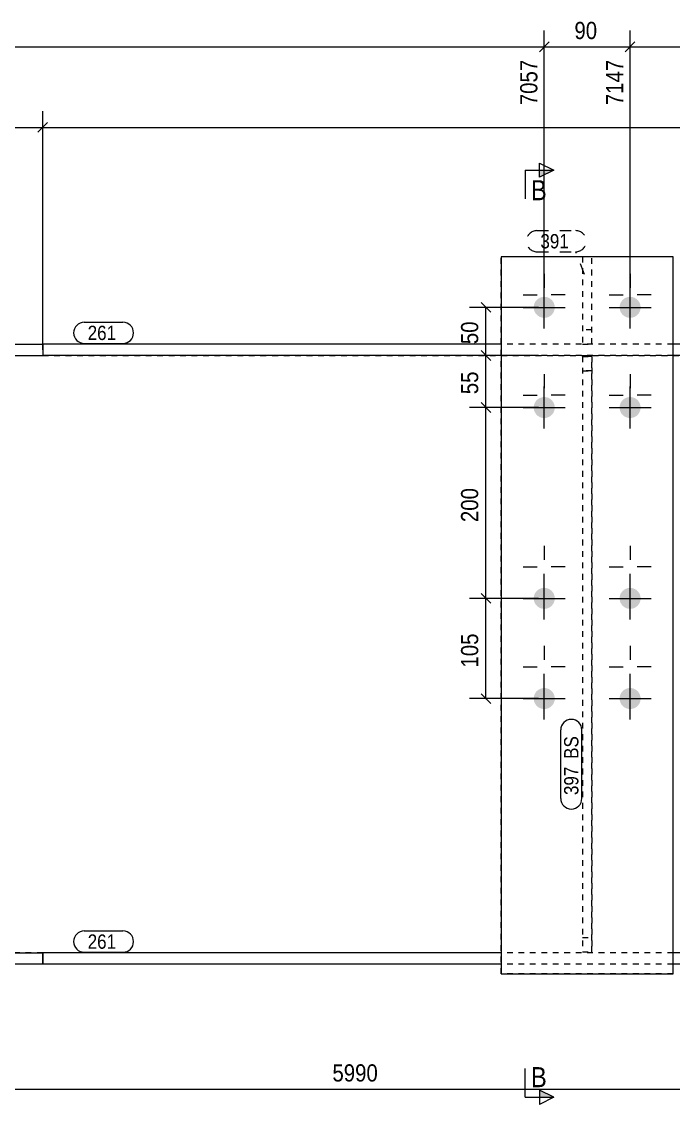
# Model space of a CAD drawing. Header units: millimetres. Extents: x 2 to 825, y 1 to 579.
# Drawn here: x 221 to 334.9, y 207.3 to 396.4 of the extents above; entities that cross this region are included whole.
import ezdxf

# ---------------------------------------------------------------- set-up
doc = ezdxf.new("R2010")
doc.units = ezdxf.units.MM
for name, pattern in [('XKITLINE00', [0]), ('XKITLINE01', [4, 1, -1, 1, -1]), ('XKITLINE02', [4, 2, -2])]:
    doc.linetypes.add(name, pattern=pattern)
for name, color, linetype, lineweight in [('Bolt', 3, 'Continuous', 0), ('Dimensions', 7, 'Continuous', 0), ('Part', 2, 'Continuous', 0), ('PartMark', 7, 'Continuous', 0), ('Section', 6, 'Continuous', 0)]:
    doc.layers.add(name, color=color, linetype=linetype, lineweight=lineweight)
doc.styles.add('ARIAL', font='ARIAL.TTF')

# ---------------------------------------------------------------- blocks, each defined once
blk = doc.blocks.new('*A5')
at = {"layer": 'Bolt'}
for points in [[(310.49, 346.56), (310.49, 346.61), (310.49, 346.65), (310.49, 346.7), (310.5, 346.74), (310.51, 346.79), (310.51, 346.83), (310.52, 346.88), (310.53, 346.92), (310.54, 346.96), (310.55, 347.01), (310.56, 347.05), (310.58, 347.09), (310.59, 347.14), (310.61, 347.18), (310.62, 347.22), (310.64, 347.26), (310.66, 347.3), (310.68, 347.34), (310.7, 347.38), (310.72, 347.42), (310.75, 347.46), (310.77, 347.5), (310.79, 347.54), (310.82, 347.57), (310.85, 347.61), (310.87, 347.65), (310.9, 347.68), (310.93, 347.72), (310.96, 347.75), (310.99, 347.78), (311.02, 347.81), (311.05, 347.85), (311.09, 347.88), (311.12, 347.91), (311.16, 347.94), (311.19, 347.96), (311.23, 347.99), (311.26, 348.02), (311.3, 348.04), (311.34, 348.07), (311.38, 348.09), (311.41, 348.11), (311.45, 348.13), (311.49, 348.16), (311.53, 348.18), (311.58, 348.19), (311.62, 348.21), (311.66, 348.23), (311.7, 348.24), (311.74, 348.26), (311.79, 348.27), (311.83, 348.29), (311.87, 348.3), (311.92, 348.31), (311.96, 348.32), (312.01, 348.32), (312.05, 348.33), (312.09, 348.34), (312.14, 348.34), (312.18, 348.35), (312.23, 348.35), (312.27, 348.35), (312.32, 348.35), (312.36, 348.35), (312.41, 348.35), (312.45, 348.35), (312.5, 348.34), (312.54, 348.34), (312.59, 348.33), (312.63, 348.32), (312.68, 348.32), (312.72, 348.31), (312.76, 348.3), (312.81, 348.29), (312.85, 348.27), (312.89, 348.26), (312.94, 348.24), (312.98, 348.23), (313.02, 348.21), (313.06, 348.19), (313.1, 348.18), (313.14, 348.16), (313.18, 348.13), (313.22, 348.11), (313.26, 348.09), (313.3, 348.07), (313.34, 348.04), (313.37, 348.02), (313.41, 347.99), (313.45, 347.96), (313.48, 347.94), (313.52, 347.91), (313.55, 347.88), (313.58, 347.85), (313.61, 347.81), (313.65, 347.78), (313.68, 347.75), (313.71, 347.72), (313.74, 347.68), (313.76, 347.65), (313.79, 347.61), (313.82, 347.57), (313.84, 347.54), (313.87, 347.5), (313.89, 347.46), (313.91, 347.42), (313.94, 347.38), (313.96, 347.34), (313.98, 347.3), (313.99, 347.26), (314.01, 347.22), (314.03, 347.18), (314.04, 347.14), (314.06, 347.09), (314.07, 347.05), (314.09, 347.01), (314.1, 346.96), (314.11, 346.92), (314.12, 346.88), (314.12, 346.83), (314.13, 346.79), (314.14, 346.74), (314.14, 346.7), (314.15, 346.65), (314.15, 346.61), (314.15, 346.56), (314.15, 346.52), (314.15, 346.47), (314.15, 346.43), (314.15, 346.38), (314.14, 346.34), (314.14, 346.29), (314.13, 346.25), (314.12, 346.2), (314.12, 346.16), (314.11, 346.12), (314.1, 346.07), (314.09, 346.03), (314.07, 345.99), (314.06, 345.94), (314.04, 345.9), (314.03, 345.86), (314.01, 345.82), (313.99, 345.78), (313.98, 345.73), (313.96, 345.69), (313.94, 345.65), (313.91, 345.61), (313.89, 345.58), (313.87, 345.54), (313.84, 345.5), (313.82, 345.46), (313.79, 345.43), (313.76, 345.39), (313.74, 345.36), (313.71, 345.32), (313.68, 345.29), (313.65, 345.25), (313.61, 345.22), (313.58, 345.19), (313.55, 345.16), (313.52, 345.13), (313.48, 345.1), (313.45, 345.07), (313.41, 345.05), (313.37, 345.02), (313.34, 344.99), (313.3, 344.97), (313.26, 344.95), (313.22, 344.92), (313.18, 344.9), (313.14, 344.88), (313.1, 344.86), (313.06, 344.84), (313.02, 344.82), (312.98, 344.81), (312.94, 344.79), (312.89, 344.78), (312.85, 344.76), (312.81, 344.75), (312.76, 344.74), (312.72, 344.73), (312.68, 344.72), (312.63, 344.71), (312.59, 344.7), (312.54, 344.7), (312.5, 344.69), (312.45, 344.69), (312.41, 344.69), (312.36, 344.69), (312.32, 344.68), (312.27, 344.69), (312.23, 344.69), (312.18, 344.69), (312.14, 344.69), (312.09, 344.7), (312.05, 344.7), (312.01, 344.71), (311.96, 344.72), (311.92, 344.73), (311.87, 344.74), (311.83, 344.75), (311.79, 344.76), (311.74, 344.78), (311.7, 344.79), (311.66, 344.81), (311.62, 344.82), (311.58, 344.84), (311.53, 344.86), (311.49, 344.88), (311.45, 344.9), (311.41, 344.92), (311.38, 344.95), (311.34, 344.97), (311.3, 344.99), (311.26, 345.02), (311.23, 345.05), (311.19, 345.07), (311.16, 345.1), (311.12, 345.13), (311.09, 345.16), (311.05, 345.19), (311.02, 345.22), (310.99, 345.25), (310.96, 345.29), (310.93, 345.32), (310.9, 345.36), (310.87, 345.39), (310.85, 345.43), (310.82, 345.46), (310.79, 345.5), (310.77, 345.54), (310.75, 345.58), (310.72, 345.61), (310.7, 345.65), (310.68, 345.69), (310.66, 345.73), (310.64, 345.78), (310.62, 345.82), (310.61, 345.86), (310.59, 345.9), (310.58, 345.94), (310.56, 345.99), (310.55, 346.03), (310.54, 346.07), (310.53, 346.12), (310.52, 346.16), (310.51, 346.2), (310.51, 346.25), (310.5, 346.29), (310.49, 346.34), (310.49, 346.38), (310.49, 346.43), (310.49, 346.47), (310.49, 346.52)], [(325.49, 346.56), (325.49, 346.61), (325.49, 346.65), (325.49, 346.7), (325.5, 346.74), (325.51, 346.79), (325.51, 346.83), (325.52, 346.88), (325.53, 346.92), (325.54, 346.96), (325.55, 347.01), (325.56, 347.05), (325.58, 347.09), (325.59, 347.14), (325.61, 347.18), (325.62, 347.22), (325.64, 347.26), (325.66, 347.3), (325.68, 347.34), (325.7, 347.38), (325.72, 347.42), (325.75, 347.46), (325.77, 347.5), (325.79, 347.54), (325.82, 347.57), (325.85, 347.61), (325.87, 347.65), (325.9, 347.68), (325.93, 347.72), (325.96, 347.75), (325.99, 347.78), (326.02, 347.81), (326.05, 347.85), (326.09, 347.88), (326.12, 347.91), (326.16, 347.94), (326.19, 347.96), (326.23, 347.99), (326.26, 348.02), (326.3, 348.04), (326.34, 348.07), (326.38, 348.09), (326.41, 348.11), (326.45, 348.13), (326.49, 348.16), (326.53, 348.18), (326.58, 348.19), (326.62, 348.21), (326.66, 348.23), (326.7, 348.24), (326.74, 348.26), (326.79, 348.27), (326.83, 348.29), (326.87, 348.3), (326.92, 348.31), (326.96, 348.32), (327.01, 348.32), (327.05, 348.33), (327.09, 348.34), (327.14, 348.34), (327.18, 348.35), (327.23, 348.35), (327.27, 348.35), (327.32, 348.35), (327.36, 348.35), (327.41, 348.35), (327.45, 348.35), (327.5, 348.34), (327.54, 348.34), (327.59, 348.33), (327.63, 348.32), (327.68, 348.32), (327.72, 348.31), (327.76, 348.3), (327.81, 348.29), (327.85, 348.27), (327.89, 348.26), (327.94, 348.24), (327.98, 348.23), (328.02, 348.21), (328.06, 348.19), (328.1, 348.18), (328.14, 348.16), (328.18, 348.13), (328.22, 348.11), (328.26, 348.09), (328.3, 348.07), (328.34, 348.04), (328.37, 348.02), (328.41, 347.99), (328.45, 347.96), (328.48, 347.94), (328.52, 347.91), (328.55, 347.88), (328.58, 347.85), (328.61, 347.81), (328.65, 347.78), (328.68, 347.75), (328.71, 347.72), (328.74, 347.68), (328.76, 347.65), (328.79, 347.61), (328.82, 347.57), (328.84, 347.54), (328.87, 347.5), (328.89, 347.46), (328.91, 347.42), (328.94, 347.38), (328.96, 347.34), (328.98, 347.3), (328.99, 347.26), (329.01, 347.22), (329.03, 347.18), (329.04, 347.14), (329.06, 347.09), (329.07, 347.05), (329.09, 347.01), (329.1, 346.96), (329.11, 346.92), (329.12, 346.88), (329.12, 346.83), (329.13, 346.79), (329.14, 346.74), (329.14, 346.7), (329.15, 346.65), (329.15, 346.61), (329.15, 346.56), (329.15, 346.52), (329.15, 346.47), (329.15, 346.43), (329.15, 346.38), (329.14, 346.34), (329.14, 346.29), (329.13, 346.25), (329.12, 346.2), (329.12, 346.16), (329.11, 346.12), (329.1, 346.07), (329.09, 346.03), (329.07, 345.99), (329.06, 345.94), (329.04, 345.9), (329.03, 345.86), (329.01, 345.82), (328.99, 345.78), (328.98, 345.73), (328.96, 345.69), (328.94, 345.65), (328.91, 345.61), (328.89, 345.58), (328.87, 345.54), (328.84, 345.5), (328.82, 345.46), (328.79, 345.43), (328.76, 345.39), (328.74, 345.36), (328.71, 345.32), (328.68, 345.29), (328.65, 345.25), (328.61, 345.22), (328.58, 345.19), (328.55, 345.16), (328.52, 345.13), (328.48, 345.1), (328.45, 345.07), (328.41, 345.05), (328.37, 345.02), (328.34, 344.99), (328.3, 344.97), (328.26, 344.95), (328.22, 344.92), (328.18, 344.9), (328.14, 344.88), (328.1, 344.86), (328.06, 344.84), (328.02, 344.82), (327.98, 344.81), (327.94, 344.79), (327.89, 344.78), (327.85, 344.76), (327.81, 344.75), (327.76, 344.74), (327.72, 344.73), (327.68, 344.72), (327.63, 344.71), (327.59, 344.7), (327.54, 344.7), (327.5, 344.69), (327.45, 344.69), (327.41, 344.69), (327.36, 344.69), (327.32, 344.68), (327.27, 344.69), (327.23, 344.69), (327.18, 344.69), (327.14, 344.69), (327.09, 344.7), (327.05, 344.7), (327.01, 344.71), (326.96, 344.72), (326.92, 344.73), (326.87, 344.74), (326.83, 344.75), (326.79, 344.76), (326.74, 344.78), (326.7, 344.79), (326.66, 344.81), (326.62, 344.82), (326.58, 344.84), (326.53, 344.86), (326.49, 344.88), (326.45, 344.9), (326.41, 344.92), (326.38, 344.95), (326.34, 344.97), (326.3, 344.99), (326.26, 345.02), (326.23, 345.05), (326.19, 345.07), (326.16, 345.1), (326.12, 345.13), (326.09, 345.16), (326.05, 345.19), (326.02, 345.22), (325.99, 345.25), (325.96, 345.29), (325.93, 345.32), (325.9, 345.36), (325.87, 345.39), (325.85, 345.43), (325.82, 345.46), (325.79, 345.5), (325.77, 345.54), (325.75, 345.58), (325.72, 345.61), (325.7, 345.65), (325.68, 345.69), (325.66, 345.73), (325.64, 345.78), (325.62, 345.82), (325.61, 345.86), (325.59, 345.9), (325.58, 345.94), (325.56, 345.99), (325.55, 346.03), (325.54, 346.07), (325.53, 346.12), (325.52, 346.16), (325.51, 346.2), (325.51, 346.25), (325.5, 346.29), (325.49, 346.34), (325.49, 346.38), (325.49, 346.43), (325.49, 346.47), (325.49, 346.52)], [(310.49, 329.06), (310.49, 329.11), (310.49, 329.15), (310.49, 329.2), (310.5, 329.24), (310.51, 329.29), (310.51, 329.33), (310.52, 329.38), (310.53, 329.42), (310.54, 329.46), (310.55, 329.51), (310.56, 329.55), (310.58, 329.59), (310.59, 329.64), (310.61, 329.68), (310.62, 329.72), (310.64, 329.76), (310.66, 329.8), (310.68, 329.84), (310.7, 329.88), (310.72, 329.92), (310.75, 329.96), (310.77, 330), (310.79, 330.04), (310.82, 330.07), (310.85, 330.11), (310.87, 330.15), (310.9, 330.18), (310.93, 330.22), (310.96, 330.25), (310.99, 330.28), (311.02, 330.31), (311.05, 330.35), (311.09, 330.38), (311.12, 330.41), (311.16, 330.44), (311.19, 330.46), (311.23, 330.49), (311.26, 330.52), (311.3, 330.54), (311.34, 330.57), (311.38, 330.59), (311.41, 330.61), (311.45, 330.63), (311.49, 330.66), (311.53, 330.68), (311.58, 330.69), (311.62, 330.71), (311.66, 330.73), (311.7, 330.74), (311.74, 330.76), (311.79, 330.77), (311.83, 330.79), (311.87, 330.8), (311.92, 330.81), (311.96, 330.82), (312.01, 330.82), (312.05, 330.83), (312.09, 330.84), (312.14, 330.84), (312.18, 330.85), (312.23, 330.85), (312.27, 330.85), (312.32, 330.85), (312.36, 330.85), (312.41, 330.85), (312.45, 330.85), (312.5, 330.84), (312.54, 330.84), (312.59, 330.83), (312.63, 330.82), (312.68, 330.82), (312.72, 330.81), (312.76, 330.8), (312.81, 330.79), (312.85, 330.77), (312.89, 330.76), (312.94, 330.74), (312.98, 330.73), (313.02, 330.71), (313.06, 330.69), (313.1, 330.68), (313.14, 330.66), (313.18, 330.63), (313.22, 330.61), (313.26, 330.59), (313.3, 330.57), (313.34, 330.54), (313.37, 330.52), (313.41, 330.49), (313.45, 330.46), (313.48, 330.44), (313.52, 330.41), (313.55, 330.38), (313.58, 330.35), (313.61, 330.31), (313.65, 330.28), (313.68, 330.25), (313.71, 330.22), (313.74, 330.18), (313.76, 330.15), (313.79, 330.11), (313.82, 330.07), (313.84, 330.04), (313.87, 330), (313.89, 329.96), (313.91, 329.92), (313.94, 329.88), (313.96, 329.84), (313.98, 329.8), (313.99, 329.76), (314.01, 329.72), (314.03, 329.68), (314.04, 329.64), (314.06, 329.59), (314.07, 329.55), (314.09, 329.51), (314.1, 329.46), (314.11, 329.42), (314.12, 329.38), (314.12, 329.33), (314.13, 329.29), (314.14, 329.24), (314.14, 329.2), (314.15, 329.15), (314.15, 329.11), (314.15, 329.06), (314.15, 329.02), (314.15, 328.97), (314.15, 328.93), (314.15, 328.88), (314.14, 328.84), (314.14, 328.79), (314.13, 328.75), (314.12, 328.7), (314.12, 328.66), (314.11, 328.62), (314.1, 328.57), (314.09, 328.53), (314.07, 328.49), (314.06, 328.44), (314.04, 328.4), (314.03, 328.36), (314.01, 328.32), (313.99, 328.28), (313.98, 328.23), (313.96, 328.19), (313.94, 328.15), (313.91, 328.11), (313.89, 328.08), (313.87, 328.04), (313.84, 328), (313.82, 327.96), (313.79, 327.93), (313.76, 327.89), (313.74, 327.86), (313.71, 327.82), (313.68, 327.79), (313.65, 327.75), (313.61, 327.72), (313.58, 327.69), (313.55, 327.66), (313.52, 327.63), (313.48, 327.6), (313.45, 327.57), (313.41, 327.55), (313.37, 327.52), (313.34, 327.49), (313.3, 327.47), (313.26, 327.45), (313.22, 327.42), (313.18, 327.4), (313.14, 327.38), (313.1, 327.36), (313.06, 327.34), (313.02, 327.32), (312.98, 327.31), (312.94, 327.29), (312.89, 327.28), (312.85, 327.26), (312.81, 327.25), (312.76, 327.24), (312.72, 327.23), (312.68, 327.22), (312.63, 327.21), (312.59, 327.2), (312.54, 327.2), (312.5, 327.19), (312.45, 327.19), (312.41, 327.19), (312.36, 327.19), (312.32, 327.18), (312.27, 327.19), (312.23, 327.19), (312.18, 327.19), (312.14, 327.19), (312.09, 327.2), (312.05, 327.2), (312.01, 327.21), (311.96, 327.22), (311.92, 327.23), (311.87, 327.24), (311.83, 327.25), (311.79, 327.26), (311.74, 327.28), (311.7, 327.29), (311.66, 327.31), (311.62, 327.32), (311.58, 327.34), (311.53, 327.36), (311.49, 327.38), (311.45, 327.4), (311.41, 327.42), (311.38, 327.45), (311.34, 327.47), (311.3, 327.49), (311.26, 327.52), (311.23, 327.55), (311.19, 327.57), (311.16, 327.6), (311.12, 327.63), (311.09, 327.66), (311.05, 327.69), (311.02, 327.72), (310.99, 327.75), (310.96, 327.79), (310.93, 327.82), (310.9, 327.86), (310.87, 327.89), (310.85, 327.93), (310.82, 327.96), (310.79, 328), (310.77, 328.04), (310.75, 328.08), (310.72, 328.11), (310.7, 328.15), (310.68, 328.19), (310.66, 328.23), (310.64, 328.28), (310.62, 328.32), (310.61, 328.36), (310.59, 328.4), (310.58, 328.44), (310.56, 328.49), (310.55, 328.53), (310.54, 328.57), (310.53, 328.62), (310.52, 328.66), (310.51, 328.7), (310.51, 328.75), (310.5, 328.79), (310.49, 328.84), (310.49, 328.88), (310.49, 328.93), (310.49, 328.97), (310.49, 329.02)], [(325.49, 329.06), (325.49, 329.11), (325.49, 329.15), (325.49, 329.2), (325.5, 329.24), (325.51, 329.29), (325.51, 329.33), (325.52, 329.38), (325.53, 329.42), (325.54, 329.46), (325.55, 329.51), (325.56, 329.55), (325.58, 329.59), (325.59, 329.64), (325.61, 329.68), (325.62, 329.72), (325.64, 329.76), (325.66, 329.8), (325.68, 329.84), (325.7, 329.88), (325.72, 329.92), (325.75, 329.96), (325.77, 330), (325.79, 330.04), (325.82, 330.07), (325.85, 330.11), (325.87, 330.15), (325.9, 330.18), (325.93, 330.22), (325.96, 330.25), (325.99, 330.28), (326.02, 330.31), (326.05, 330.35), (326.09, 330.38), (326.12, 330.41), (326.16, 330.44), (326.19, 330.46), (326.23, 330.49), (326.26, 330.52), (326.3, 330.54), (326.34, 330.57), (326.38, 330.59), (326.41, 330.61), (326.45, 330.63), (326.49, 330.66), (326.53, 330.68), (326.58, 330.69), (326.62, 330.71), (326.66, 330.73), (326.7, 330.74), (326.74, 330.76), (326.79, 330.77), (326.83, 330.79), (326.87, 330.8), (326.92, 330.81), (326.96, 330.82), (327.01, 330.82), (327.05, 330.83), (327.09, 330.84), (327.14, 330.84), (327.18, 330.85), (327.23, 330.85), (327.27, 330.85), (327.32, 330.85), (327.36, 330.85), (327.41, 330.85), (327.45, 330.85), (327.5, 330.84), (327.54, 330.84), (327.59, 330.83), (327.63, 330.82), (327.68, 330.82), (327.72, 330.81), (327.76, 330.8), (327.81, 330.79), (327.85, 330.77), (327.89, 330.76), (327.94, 330.74), (327.98, 330.73), (328.02, 330.71), (328.06, 330.69), (328.1, 330.68), (328.14, 330.66), (328.18, 330.63), (328.22, 330.61), (328.26, 330.59), (328.3, 330.57), (328.34, 330.54), (328.37, 330.52), (328.41, 330.49), (328.45, 330.46), (328.48, 330.44), (328.52, 330.41), (328.55, 330.38), (328.58, 330.35), (328.61, 330.31), (328.65, 330.28), (328.68, 330.25), (328.71, 330.22), (328.74, 330.18), (328.76, 330.15), (328.79, 330.11), (328.82, 330.07), (328.84, 330.04), (328.87, 330), (328.89, 329.96), (328.91, 329.92), (328.94, 329.88), (328.96, 329.84), (328.98, 329.8), (328.99, 329.76), (329.01, 329.72), (329.03, 329.68), (329.04, 329.64), (329.06, 329.59), (329.07, 329.55), (329.09, 329.51), (329.1, 329.46), (329.11, 329.42), (329.12, 329.38), (329.12, 329.33), (329.13, 329.29), (329.14, 329.24), (329.14, 329.2), (329.15, 329.15), (329.15, 329.11), (329.15, 329.06), (329.15, 329.02), (329.15, 328.97), (329.15, 328.93), (329.15, 328.88), (329.14, 328.84), (329.14, 328.79), (329.13, 328.75), (329.12, 328.7), (329.12, 328.66), (329.11, 328.62), (329.1, 328.57), (329.09, 328.53), (329.07, 328.49), (329.06, 328.44), (329.04, 328.4), (329.03, 328.36), (329.01, 328.32), (328.99, 328.28), (328.98, 328.23), (328.96, 328.19), (328.94, 328.15), (328.91, 328.11), (328.89, 328.08), (328.87, 328.04), (328.84, 328), (328.82, 327.96), (328.79, 327.93), (328.76, 327.89), (328.74, 327.86), (328.71, 327.82), (328.68, 327.79), (328.65, 327.75), (328.61, 327.72), (328.58, 327.69), (328.55, 327.66), (328.52, 327.63), (328.48, 327.6), (328.45, 327.57), (328.41, 327.55), (328.37, 327.52), (328.34, 327.49), (328.3, 327.47), (328.26, 327.45), (328.22, 327.42), (328.18, 327.4), (328.14, 327.38), (328.1, 327.36), (328.06, 327.34), (328.02, 327.32), (327.98, 327.31), (327.94, 327.29), (327.89, 327.28), (327.85, 327.26), (327.81, 327.25), (327.76, 327.24), (327.72, 327.23), (327.68, 327.22), (327.63, 327.21), (327.59, 327.2), (327.54, 327.2), (327.5, 327.19), (327.45, 327.19), (327.41, 327.19), (327.36, 327.19), (327.32, 327.18), (327.27, 327.19), (327.23, 327.19), (327.18, 327.19), (327.14, 327.19), (327.09, 327.2), (327.05, 327.2), (327.01, 327.21), (326.96, 327.22), (326.92, 327.23), (326.87, 327.24), (326.83, 327.25), (326.79, 327.26), (326.74, 327.28), (326.7, 327.29), (326.66, 327.31), (326.62, 327.32), (326.58, 327.34), (326.53, 327.36), (326.49, 327.38), (326.45, 327.4), (326.41, 327.42), (326.38, 327.45), (326.34, 327.47), (326.3, 327.49), (326.26, 327.52), (326.23, 327.55), (326.19, 327.57), (326.16, 327.6), (326.12, 327.63), (326.09, 327.66), (326.05, 327.69), (326.02, 327.72), (325.99, 327.75), (325.96, 327.79), (325.93, 327.82), (325.9, 327.86), (325.87, 327.89), (325.85, 327.93), (325.82, 327.96), (325.79, 328), (325.77, 328.04), (325.75, 328.08), (325.72, 328.11), (325.7, 328.15), (325.68, 328.19), (325.66, 328.23), (325.64, 328.28), (325.62, 328.32), (325.61, 328.36), (325.59, 328.4), (325.58, 328.44), (325.56, 328.49), (325.55, 328.53), (325.54, 328.57), (325.53, 328.62), (325.52, 328.66), (325.51, 328.7), (325.51, 328.75), (325.5, 328.79), (325.49, 328.84), (325.49, 328.88), (325.49, 328.93), (325.49, 328.97), (325.49, 329.02)], [(310.49, 295.73), (310.49, 295.77), (310.49, 295.82), (310.49, 295.86), (310.5, 295.91), (310.51, 295.95), (310.51, 296), (310.52, 296.04), (310.53, 296.09), (310.54, 296.13), (310.55, 296.17), (310.56, 296.22), (310.58, 296.26), (310.59, 296.3), (310.61, 296.34), (310.62, 296.39), (310.64, 296.43), (310.66, 296.47), (310.68, 296.51), (310.7, 296.55), (310.72, 296.59), (310.75, 296.63), (310.77, 296.67), (310.79, 296.7), (310.82, 296.74), (310.85, 296.78), (310.87, 296.81), (310.9, 296.85), (310.93, 296.88), (310.96, 296.92), (310.99, 296.95), (311.02, 296.98), (311.05, 297.01), (311.09, 297.04), (311.12, 297.07), (311.16, 297.1), (311.19, 297.13), (311.23, 297.16), (311.26, 297.18), (311.3, 297.21), (311.34, 297.23), (311.38, 297.26), (311.41, 297.28), (311.45, 297.3), (311.49, 297.32), (311.53, 297.34), (311.58, 297.36), (311.62, 297.38), (311.66, 297.4), (311.7, 297.41), (311.74, 297.43), (311.79, 297.44), (311.83, 297.45), (311.87, 297.46), (311.92, 297.47), (311.96, 297.48), (312.01, 297.49), (312.05, 297.5), (312.09, 297.5), (312.14, 297.51), (312.18, 297.51), (312.23, 297.52), (312.27, 297.52), (312.32, 297.52), (312.36, 297.52), (312.41, 297.52), (312.45, 297.51), (312.5, 297.51), (312.54, 297.5), (312.59, 297.5), (312.63, 297.49), (312.68, 297.48), (312.72, 297.47), (312.76, 297.46), (312.81, 297.45), (312.85, 297.44), (312.89, 297.43), (312.94, 297.41), (312.98, 297.4), (313.02, 297.38), (313.06, 297.36), (313.1, 297.34), (313.14, 297.32), (313.18, 297.3), (313.22, 297.28), (313.26, 297.26), (313.3, 297.23), (313.34, 297.21), (313.37, 297.18), (313.41, 297.16), (313.45, 297.13), (313.48, 297.1), (313.52, 297.07), (313.55, 297.04), (313.58, 297.01), (313.61, 296.98), (313.65, 296.95), (313.68, 296.92), (313.71, 296.88), (313.74, 296.85), (313.76, 296.81), (313.79, 296.78), (313.82, 296.74), (313.84, 296.7), (313.87, 296.67), (313.89, 296.63), (313.91, 296.59), (313.94, 296.55), (313.96, 296.51), (313.98, 296.47), (313.99, 296.43), (314.01, 296.39), (314.03, 296.34), (314.04, 296.3), (314.06, 296.26), (314.07, 296.22), (314.09, 296.17), (314.1, 296.13), (314.11, 296.09), (314.12, 296.04), (314.12, 296), (314.13, 295.95), (314.14, 295.91), (314.14, 295.86), (314.15, 295.82), (314.15, 295.77), (314.15, 295.73), (314.15, 295.68), (314.15, 295.64), (314.15, 295.59), (314.15, 295.55), (314.14, 295.51), (314.14, 295.46), (314.13, 295.42), (314.12, 295.37), (314.12, 295.33), (314.11, 295.28), (314.1, 295.24), (314.09, 295.2), (314.07, 295.15), (314.06, 295.11), (314.04, 295.07), (314.03, 295.02), (314.01, 294.98), (313.99, 294.94), (313.98, 294.9), (313.96, 294.86), (313.94, 294.82), (313.91, 294.78), (313.89, 294.74), (313.87, 294.7), (313.84, 294.67), (313.82, 294.63), (313.79, 294.59), (313.76, 294.56), (313.74, 294.52), (313.71, 294.49), (313.68, 294.45), (313.65, 294.42), (313.61, 294.39), (313.58, 294.36), (313.55, 294.33), (313.52, 294.3), (313.48, 294.27), (313.45, 294.24), (313.41, 294.21), (313.37, 294.19), (313.34, 294.16), (313.3, 294.14), (313.26, 294.11), (313.22, 294.09), (313.18, 294.07), (313.14, 294.05), (313.1, 294.03), (313.06, 294.01), (313.02, 293.99), (312.98, 293.97), (312.94, 293.96), (312.89, 293.94), (312.85, 293.93), (312.81, 293.92), (312.76, 293.91), (312.72, 293.9), (312.68, 293.89), (312.63, 293.88), (312.59, 293.87), (312.54, 293.87), (312.5, 293.86), (312.45, 293.86), (312.41, 293.85), (312.36, 293.85), (312.32, 293.85), (312.27, 293.85), (312.23, 293.85), (312.18, 293.86), (312.14, 293.86), (312.09, 293.87), (312.05, 293.87), (312.01, 293.88), (311.96, 293.89), (311.92, 293.9), (311.87, 293.91), (311.83, 293.92), (311.79, 293.93), (311.74, 293.94), (311.7, 293.96), (311.66, 293.97), (311.62, 293.99), (311.58, 294.01), (311.53, 294.03), (311.49, 294.05), (311.45, 294.07), (311.41, 294.09), (311.38, 294.11), (311.34, 294.14), (311.3, 294.16), (311.26, 294.19), (311.23, 294.21), (311.19, 294.24), (311.16, 294.27), (311.12, 294.3), (311.09, 294.33), (311.05, 294.36), (311.02, 294.39), (310.99, 294.42), (310.96, 294.45), (310.93, 294.49), (310.9, 294.52), (310.87, 294.56), (310.85, 294.59), (310.82, 294.63), (310.79, 294.67), (310.77, 294.7), (310.75, 294.74), (310.72, 294.78), (310.7, 294.82), (310.68, 294.86), (310.66, 294.9), (310.64, 294.94), (310.62, 294.98), (310.61, 295.02), (310.59, 295.07), (310.58, 295.11), (310.56, 295.15), (310.55, 295.2), (310.54, 295.24), (310.53, 295.28), (310.52, 295.33), (310.51, 295.37), (310.51, 295.42), (310.5, 295.46), (310.49, 295.51), (310.49, 295.55), (310.49, 295.59), (310.49, 295.64), (310.49, 295.68)], [(325.49, 295.73), (325.49, 295.77), (325.49, 295.82), (325.49, 295.86), (325.5, 295.91), (325.51, 295.95), (325.51, 296), (325.52, 296.04), (325.53, 296.09), (325.54, 296.13), (325.55, 296.17), (325.56, 296.22), (325.58, 296.26), (325.59, 296.3), (325.61, 296.34), (325.62, 296.39), (325.64, 296.43), (325.66, 296.47), (325.68, 296.51), (325.7, 296.55), (325.72, 296.59), (325.75, 296.63), (325.77, 296.67), (325.79, 296.7), (325.82, 296.74), (325.85, 296.78), (325.87, 296.81), (325.9, 296.85), (325.93, 296.88), (325.96, 296.92), (325.99, 296.95), (326.02, 296.98), (326.05, 297.01), (326.09, 297.04), (326.12, 297.07), (326.16, 297.1), (326.19, 297.13), (326.23, 297.16), (326.26, 297.18), (326.3, 297.21), (326.34, 297.23), (326.38, 297.26), (326.41, 297.28), (326.45, 297.3), (326.49, 297.32), (326.53, 297.34), (326.58, 297.36), (326.62, 297.38), (326.66, 297.4), (326.7, 297.41), (326.74, 297.43), (326.79, 297.44), (326.83, 297.45), (326.87, 297.46), (326.92, 297.47), (326.96, 297.48), (327.01, 297.49), (327.05, 297.5), (327.09, 297.5), (327.14, 297.51), (327.18, 297.51), (327.23, 297.52), (327.27, 297.52), (327.32, 297.52), (327.36, 297.52), (327.41, 297.52), (327.45, 297.51), (327.5, 297.51), (327.54, 297.5), (327.59, 297.5), (327.63, 297.49), (327.68, 297.48), (327.72, 297.47), (327.76, 297.46), (327.81, 297.45), (327.85, 297.44), (327.89, 297.43), (327.94, 297.41), (327.98, 297.4), (328.02, 297.38), (328.06, 297.36), (328.1, 297.34), (328.14, 297.32), (328.18, 297.3), (328.22, 297.28), (328.26, 297.26), (328.3, 297.23), (328.34, 297.21), (328.37, 297.18), (328.41, 297.16), (328.45, 297.13), (328.48, 297.1), (328.52, 297.07), (328.55, 297.04), (328.58, 297.01), (328.61, 296.98), (328.65, 296.95), (328.68, 296.92), (328.71, 296.88), (328.74, 296.85), (328.76, 296.81), (328.79, 296.78), (328.82, 296.74), (328.84, 296.7), (328.87, 296.67), (328.89, 296.63), (328.91, 296.59), (328.94, 296.55), (328.96, 296.51), (328.98, 296.47), (328.99, 296.43), (329.01, 296.39), (329.03, 296.34), (329.04, 296.3), (329.06, 296.26), (329.07, 296.22), (329.09, 296.17), (329.1, 296.13), (329.11, 296.09), (329.12, 296.04), (329.12, 296), (329.13, 295.95), (329.14, 295.91), (329.14, 295.86), (329.15, 295.82), (329.15, 295.77), (329.15, 295.73), (329.15, 295.68), (329.15, 295.64), (329.15, 295.59), (329.15, 295.55), (329.14, 295.51), (329.14, 295.46), (329.13, 295.42), (329.12, 295.37), (329.12, 295.33), (329.11, 295.28), (329.1, 295.24), (329.09, 295.2), (329.07, 295.15), (329.06, 295.11), (329.04, 295.07), (329.03, 295.02), (329.01, 294.98), (328.99, 294.94), (328.98, 294.9), (328.96, 294.86), (328.94, 294.82), (328.91, 294.78), (328.89, 294.74), (328.87, 294.7), (328.84, 294.67), (328.82, 294.63), (328.79, 294.59), (328.76, 294.56), (328.74, 294.52), (328.71, 294.49), (328.68, 294.45), (328.65, 294.42), (328.61, 294.39), (328.58, 294.36), (328.55, 294.33), (328.52, 294.3), (328.48, 294.27), (328.45, 294.24), (328.41, 294.21), (328.37, 294.19), (328.34, 294.16), (328.3, 294.14), (328.26, 294.11), (328.22, 294.09), (328.18, 294.07), (328.14, 294.05), (328.1, 294.03), (328.06, 294.01), (328.02, 293.99), (327.98, 293.97), (327.94, 293.96), (327.89, 293.94), (327.85, 293.93), (327.81, 293.92), (327.76, 293.91), (327.72, 293.9), (327.68, 293.89), (327.63, 293.88), (327.59, 293.87), (327.54, 293.87), (327.5, 293.86), (327.45, 293.86), (327.41, 293.85), (327.36, 293.85), (327.32, 293.85), (327.27, 293.85), (327.23, 293.85), (327.18, 293.86), (327.14, 293.86), (327.09, 293.87), (327.05, 293.87), (327.01, 293.88), (326.96, 293.89), (326.92, 293.9), (326.87, 293.91), (326.83, 293.92), (326.79, 293.93), (326.74, 293.94), (326.7, 293.96), (326.66, 293.97), (326.62, 293.99), (326.58, 294.01), (326.53, 294.03), (326.49, 294.05), (326.45, 294.07), (326.41, 294.09), (326.38, 294.11), (326.34, 294.14), (326.3, 294.16), (326.26, 294.19), (326.23, 294.21), (326.19, 294.24), (326.16, 294.27), (326.12, 294.3), (326.09, 294.33), (326.05, 294.36), (326.02, 294.39), (325.99, 294.42), (325.96, 294.45), (325.93, 294.49), (325.9, 294.52), (325.87, 294.56), (325.85, 294.59), (325.82, 294.63), (325.79, 294.67), (325.77, 294.7), (325.75, 294.74), (325.72, 294.78), (325.7, 294.82), (325.68, 294.86), (325.66, 294.9), (325.64, 294.94), (325.62, 294.98), (325.61, 295.02), (325.59, 295.07), (325.58, 295.11), (325.56, 295.15), (325.55, 295.2), (325.54, 295.24), (325.53, 295.28), (325.52, 295.33), (325.51, 295.37), (325.51, 295.42), (325.5, 295.46), (325.49, 295.51), (325.49, 295.55), (325.49, 295.59), (325.49, 295.64), (325.49, 295.68)], [(310.49, 278.23), (310.49, 278.27), (310.49, 278.32), (310.49, 278.36), (310.5, 278.41), (310.51, 278.45), (310.51, 278.5), (310.52, 278.54), (310.53, 278.59), (310.54, 278.63), (310.55, 278.67), (310.56, 278.72), (310.58, 278.76), (310.59, 278.8), (310.61, 278.84), (310.62, 278.89), (310.64, 278.93), (310.66, 278.97), (310.68, 279.01), (310.7, 279.05), (310.72, 279.09), (310.75, 279.13), (310.77, 279.17), (310.79, 279.2), (310.82, 279.24), (310.85, 279.28), (310.87, 279.31), (310.9, 279.35), (310.93, 279.38), (310.96, 279.42), (310.99, 279.45), (311.02, 279.48), (311.05, 279.51), (311.09, 279.54), (311.12, 279.57), (311.16, 279.6), (311.19, 279.63), (311.23, 279.66), (311.26, 279.68), (311.3, 279.71), (311.34, 279.73), (311.38, 279.76), (311.41, 279.78), (311.45, 279.8), (311.49, 279.82), (311.53, 279.84), (311.58, 279.86), (311.62, 279.88), (311.66, 279.9), (311.7, 279.91), (311.74, 279.93), (311.79, 279.94), (311.83, 279.95), (311.87, 279.96), (311.92, 279.97), (311.96, 279.98), (312.01, 279.99), (312.05, 280), (312.09, 280), (312.14, 280.01), (312.18, 280.01), (312.23, 280.02), (312.27, 280.02), (312.32, 280.02), (312.36, 280.02), (312.41, 280.02), (312.45, 280.01), (312.5, 280.01), (312.54, 280), (312.59, 280), (312.63, 279.99), (312.68, 279.98), (312.72, 279.97), (312.76, 279.96), (312.81, 279.95), (312.85, 279.94), (312.89, 279.93), (312.94, 279.91), (312.98, 279.9), (313.02, 279.88), (313.06, 279.86), (313.1, 279.84), (313.14, 279.82), (313.18, 279.8), (313.22, 279.78), (313.26, 279.76), (313.3, 279.73), (313.34, 279.71), (313.37, 279.68), (313.41, 279.66), (313.45, 279.63), (313.48, 279.6), (313.52, 279.57), (313.55, 279.54), (313.58, 279.51), (313.61, 279.48), (313.65, 279.45), (313.68, 279.42), (313.71, 279.38), (313.74, 279.35), (313.76, 279.31), (313.79, 279.28), (313.82, 279.24), (313.84, 279.2), (313.87, 279.17), (313.89, 279.13), (313.91, 279.09), (313.94, 279.05), (313.96, 279.01), (313.98, 278.97), (313.99, 278.93), (314.01, 278.89), (314.03, 278.84), (314.04, 278.8), (314.06, 278.76), (314.07, 278.72), (314.09, 278.67), (314.1, 278.63), (314.11, 278.59), (314.12, 278.54), (314.12, 278.5), (314.13, 278.45), (314.14, 278.41), (314.14, 278.36), (314.15, 278.32), (314.15, 278.27), (314.15, 278.23), (314.15, 278.18), (314.15, 278.14), (314.15, 278.09), (314.15, 278.05), (314.14, 278.01), (314.14, 277.96), (314.13, 277.92), (314.12, 277.87), (314.12, 277.83), (314.11, 277.78), (314.1, 277.74), (314.09, 277.7), (314.07, 277.65), (314.06, 277.61), (314.04, 277.57), (314.03, 277.52), (314.01, 277.48), (313.99, 277.44), (313.98, 277.4), (313.96, 277.36), (313.94, 277.32), (313.91, 277.28), (313.89, 277.24), (313.87, 277.2), (313.84, 277.17), (313.82, 277.13), (313.79, 277.09), (313.76, 277.06), (313.74, 277.02), (313.71, 276.99), (313.68, 276.95), (313.65, 276.92), (313.61, 276.89), (313.58, 276.86), (313.55, 276.83), (313.52, 276.8), (313.48, 276.77), (313.45, 276.74), (313.41, 276.71), (313.37, 276.69), (313.34, 276.66), (313.3, 276.64), (313.26, 276.61), (313.22, 276.59), (313.18, 276.57), (313.14, 276.55), (313.1, 276.53), (313.06, 276.51), (313.02, 276.49), (312.98, 276.47), (312.94, 276.46), (312.89, 276.44), (312.85, 276.43), (312.81, 276.42), (312.76, 276.41), (312.72, 276.4), (312.68, 276.39), (312.63, 276.38), (312.59, 276.37), (312.54, 276.37), (312.5, 276.36), (312.45, 276.36), (312.41, 276.35), (312.36, 276.35), (312.32, 276.35), (312.27, 276.35), (312.23, 276.35), (312.18, 276.36), (312.14, 276.36), (312.09, 276.37), (312.05, 276.37), (312.01, 276.38), (311.96, 276.39), (311.92, 276.4), (311.87, 276.41), (311.83, 276.42), (311.79, 276.43), (311.74, 276.44), (311.7, 276.46), (311.66, 276.47), (311.62, 276.49), (311.58, 276.51), (311.53, 276.53), (311.49, 276.55), (311.45, 276.57), (311.41, 276.59), (311.38, 276.61), (311.34, 276.64), (311.3, 276.66), (311.26, 276.69), (311.23, 276.71), (311.19, 276.74), (311.16, 276.77), (311.12, 276.8), (311.09, 276.83), (311.05, 276.86), (311.02, 276.89), (310.99, 276.92), (310.96, 276.95), (310.93, 276.99), (310.9, 277.02), (310.87, 277.06), (310.85, 277.09), (310.82, 277.13), (310.79, 277.17), (310.77, 277.2), (310.75, 277.24), (310.72, 277.28), (310.7, 277.32), (310.68, 277.36), (310.66, 277.4), (310.64, 277.44), (310.62, 277.48), (310.61, 277.52), (310.59, 277.57), (310.58, 277.61), (310.56, 277.65), (310.55, 277.7), (310.54, 277.74), (310.53, 277.78), (310.52, 277.83), (310.51, 277.87), (310.51, 277.92), (310.5, 277.96), (310.49, 278.01), (310.49, 278.05), (310.49, 278.09), (310.49, 278.14), (310.49, 278.18)], [(325.49, 278.23), (325.49, 278.27), (325.49, 278.32), (325.49, 278.36), (325.5, 278.41), (325.51, 278.45), (325.51, 278.5), (325.52, 278.54), (325.53, 278.59), (325.54, 278.63), (325.55, 278.67), (325.56, 278.72), (325.58, 278.76), (325.59, 278.8), (325.61, 278.84), (325.62, 278.89), (325.64, 278.93), (325.66, 278.97), (325.68, 279.01), (325.7, 279.05), (325.72, 279.09), (325.75, 279.13), (325.77, 279.17), (325.79, 279.2), (325.82, 279.24), (325.85, 279.28), (325.87, 279.31), (325.9, 279.35), (325.93, 279.38), (325.96, 279.42), (325.99, 279.45), (326.02, 279.48), (326.05, 279.51), (326.09, 279.54), (326.12, 279.57), (326.16, 279.6), (326.19, 279.63), (326.23, 279.66), (326.26, 279.68), (326.3, 279.71), (326.34, 279.73), (326.38, 279.76), (326.41, 279.78), (326.45, 279.8), (326.49, 279.82), (326.53, 279.84), (326.58, 279.86), (326.62, 279.88), (326.66, 279.9), (326.7, 279.91), (326.74, 279.93), (326.79, 279.94), (326.83, 279.95), (326.87, 279.96), (326.92, 279.97), (326.96, 279.98), (327.01, 279.99), (327.05, 280), (327.09, 280), (327.14, 280.01), (327.18, 280.01), (327.23, 280.02), (327.27, 280.02), (327.32, 280.02), (327.36, 280.02), (327.41, 280.02), (327.45, 280.01), (327.5, 280.01), (327.54, 280), (327.59, 280), (327.63, 279.99), (327.68, 279.98), (327.72, 279.97), (327.76, 279.96), (327.81, 279.95), (327.85, 279.94), (327.89, 279.93), (327.94, 279.91), (327.98, 279.9), (328.02, 279.88), (328.06, 279.86), (328.1, 279.84), (328.14, 279.82), (328.18, 279.8), (328.22, 279.78), (328.26, 279.76), (328.3, 279.73), (328.34, 279.71), (328.37, 279.68), (328.41, 279.66), (328.45, 279.63), (328.48, 279.6), (328.52, 279.57), (328.55, 279.54), (328.58, 279.51), (328.61, 279.48), (328.65, 279.45), (328.68, 279.42), (328.71, 279.38), (328.74, 279.35), (328.76, 279.31), (328.79, 279.28), (328.82, 279.24), (328.84, 279.2), (328.87, 279.17), (328.89, 279.13), (328.91, 279.09), (328.94, 279.05), (328.96, 279.01), (328.98, 278.97), (328.99, 278.93), (329.01, 278.89), (329.03, 278.84), (329.04, 278.8), (329.06, 278.76), (329.07, 278.72), (329.09, 278.67), (329.1, 278.63), (329.11, 278.59), (329.12, 278.54), (329.12, 278.5), (329.13, 278.45), (329.14, 278.41), (329.14, 278.36), (329.15, 278.32), (329.15, 278.27), (329.15, 278.23), (329.15, 278.18), (329.15, 278.14), (329.15, 278.09), (329.15, 278.05), (329.14, 278.01), (329.14, 277.96), (329.13, 277.92), (329.12, 277.87), (329.12, 277.83), (329.11, 277.78), (329.1, 277.74), (329.09, 277.7), (329.07, 277.65), (329.06, 277.61), (329.04, 277.57), (329.03, 277.52), (329.01, 277.48), (328.99, 277.44), (328.98, 277.4), (328.96, 277.36), (328.94, 277.32), (328.91, 277.28), (328.89, 277.24), (328.87, 277.2), (328.84, 277.17), (328.82, 277.13), (328.79, 277.09), (328.76, 277.06), (328.74, 277.02), (328.71, 276.99), (328.68, 276.95), (328.65, 276.92), (328.61, 276.89), (328.58, 276.86), (328.55, 276.83), (328.52, 276.8), (328.48, 276.77), (328.45, 276.74), (328.41, 276.71), (328.37, 276.69), (328.34, 276.66), (328.3, 276.64), (328.26, 276.61), (328.22, 276.59), (328.18, 276.57), (328.14, 276.55), (328.1, 276.53), (328.06, 276.51), (328.02, 276.49), (327.98, 276.47), (327.94, 276.46), (327.89, 276.44), (327.85, 276.43), (327.81, 276.42), (327.76, 276.41), (327.72, 276.4), (327.68, 276.39), (327.63, 276.38), (327.59, 276.37), (327.54, 276.37), (327.5, 276.36), (327.45, 276.36), (327.41, 276.35), (327.36, 276.35), (327.32, 276.35), (327.27, 276.35), (327.23, 276.35), (327.18, 276.36), (327.14, 276.36), (327.09, 276.37), (327.05, 276.37), (327.01, 276.38), (326.96, 276.39), (326.92, 276.4), (326.87, 276.41), (326.83, 276.42), (326.79, 276.43), (326.74, 276.44), (326.7, 276.46), (326.66, 276.47), (326.62, 276.49), (326.58, 276.51), (326.53, 276.53), (326.49, 276.55), (326.45, 276.57), (326.41, 276.59), (326.38, 276.61), (326.34, 276.64), (326.3, 276.66), (326.26, 276.69), (326.23, 276.71), (326.19, 276.74), (326.16, 276.77), (326.12, 276.8), (326.09, 276.83), (326.05, 276.86), (326.02, 276.89), (325.99, 276.92), (325.96, 276.95), (325.93, 276.99), (325.9, 277.02), (325.87, 277.06), (325.85, 277.09), (325.82, 277.13), (325.79, 277.17), (325.77, 277.2), (325.75, 277.24), (325.72, 277.28), (325.7, 277.32), (325.68, 277.36), (325.66, 277.4), (325.64, 277.44), (325.62, 277.48), (325.61, 277.52), (325.59, 277.57), (325.58, 277.61), (325.56, 277.65), (325.55, 277.7), (325.54, 277.74), (325.53, 277.78), (325.52, 277.83), (325.51, 277.87), (325.51, 277.92), (325.5, 277.96), (325.49, 278.01), (325.49, 278.05), (325.49, 278.09), (325.49, 278.14), (325.49, 278.18)]]:
    blk.add_hatch(color=3, dxfattribs=at).paths.add_polyline_path(points, flags=17)
at = {"layer": 'Bolt', "color": 3, "linetype": 'XKITLINE00', "lineweight": 0}
for p, q in [((312.32, 342.85), (312.32, 350.18)), ((327.32, 342.85), (327.32, 350.18)), ((308.65, 346.52), (315.99, 346.52)), ((323.65, 346.52), (330.99, 346.52)), ((312.32, 325.35), (312.32, 332.68)), ((327.32, 325.35), (327.32, 332.68)), ((308.65, 329.02), (315.99, 329.02)), ((323.65, 329.02), (330.99, 329.02)), ((312.32, 292.02), (312.32, 299.35)), ((327.32, 292.02), (327.32, 299.35)), ((308.65, 295.68), (315.99, 295.68)), ((323.65, 295.68), (330.99, 295.68)), ((312.32, 274.52), (312.32, 281.85)), ((327.32, 274.52), (327.32, 281.85)), ((308.65, 278.18), (315.99, 278.18)), ((323.65, 278.18), (330.99, 278.18))]:
    blk.add_line(p, q, dxfattribs=at)
blk = doc.blocks.new('*A6')
at = {"layer": 'Bolt', "color": 3, "linetype": 'XKITLINE00', "lineweight": 0}
for p, q in [((312.32, 352.37), (312.32, 349.93)), ((327.32, 352.37), (327.32, 349.93)), ((308.65, 348.7), (311.09, 348.7)), ((315.99, 348.7), (313.54, 348.7)), ((323.65, 348.7), (326.09, 348.7)), ((330.99, 348.7), (328.54, 348.7)), ((312.32, 345.04), (312.32, 347.48)), ((327.32, 345.04), (327.32, 347.48)), ((312.32, 334.87), (312.32, 332.43)), ((327.32, 334.87), (327.32, 332.43)), ((308.65, 331.2), (311.09, 331.2)), ((315.99, 331.2), (313.54, 331.2)), ((323.65, 331.2), (326.09, 331.2)), ((330.99, 331.2), (328.54, 331.2)), ((312.32, 327.54), (312.32, 329.98)), ((327.32, 327.54), (327.32, 329.98)), ((312.32, 304.87), (312.32, 302.43)), ((327.32, 304.87), (327.32, 302.43)), ((308.65, 301.2), (311.09, 301.2)), ((315.99, 301.2), (313.54, 301.2)), ((323.65, 301.2), (326.09, 301.2)), ((330.99, 301.2), (328.54, 301.2)), ((312.32, 297.54), (312.32, 299.98)), ((327.32, 297.54), (327.32, 299.98)), ((312.32, 287.37), (312.32, 284.93)), ((327.32, 287.37), (327.32, 284.93)), ((308.65, 283.7), (311.09, 283.7)), ((315.99, 283.7), (313.54, 283.7)), ((323.65, 283.7), (326.09, 283.7)), ((330.99, 283.7), (328.54, 283.7)), ((312.32, 280.04), (312.32, 282.48)), ((327.32, 280.04), (327.32, 282.48))]:
    blk.add_line(p, q, dxfattribs=at)
blk = doc.blocks.new('*A8')
at = {"layer": 'Part', "color": 7, "linetype": 'XKITLINE01', "lineweight": 0}
for p, q in [((184.72, 338.11), (264.72, 338.11)), ((264.82, 338.11), (374.82, 338.11)), ((264.72, 233.78), (184.72, 233.78)), ((374.82, 233.78), (264.82, 233.78))]:
    blk.add_line(p, q, dxfattribs=at)
blk = doc.blocks.new('*A9')
at = {"layer": 'Part', "color": 7, "linetype": 'XKITLINE01', "lineweight": 0}
for p, q in [((318.99, 337.94), (318.99, 233.94)), ((320.65, 337.94), (318.99, 337.94)), ((320.65, 233.94), (320.65, 337.94)), ((320.65, 335.44), (318.99, 335.44)), ((318.99, 236.44), (320.65, 236.44)), ((318.99, 233.94), (320.65, 233.94))]:
    blk.add_line(p, q, dxfattribs=at)
blk = doc.blocks.new('*A11')
at = {"layer": 'Part', "color": 7, "linetype": 'XKITLINE01', "lineweight": 0}
for p, q in [((318.99, 337.94), (318.99, 233.94)), ((318.99, 337.94), (320.65, 337.94)), ((320.65, 337.94), (320.65, 233.94)), ((318.99, 335.44), (320.65, 335.44)), ((318.99, 236.44), (320.65, 236.44)), ((318.99, 233.94), (320.65, 233.94))]:
    blk.add_line(p, q, dxfattribs=at)
blk = doc.blocks.new('*A12')
at = {"layer": 'Part', "color": 2, "linetype": 'XKITLINE00', "lineweight": 0}
for p, q in [((304.82, 355.37), (304.82, 230.11)), ((334.82, 355.37), (304.82, 355.37)), ((334.82, 230.11), (334.82, 355.37)), ((304.82, 230.11), (334.82, 230.11))]:
    blk.add_line(p, q, dxfattribs=at)
blk = doc.blocks.new('*A13')
at = {"layer": 'Part', "color": 7, "linetype": 'XKITLINE01', "lineweight": 0}
for p, q in [((304.82, 230.11), (304.82, 355.37)), ((334.82, 355.37), (304.82, 355.37)), ((334.82, 230.11), (334.82, 355.37)), ((334.82, 230.11), (304.82, 230.11))]:
    blk.add_line(p, q, dxfattribs=at)
blk = doc.blocks.new('*A15')
at = {"layer": 'Part', "color": 2, "linetype": 'XKITLINE00', "lineweight": 0}
for p, q in [((41.63, 340.11), (41.63, 338.11)), ((41.63, 340.11), (104.52, 340.11)), ((104.62, 340.11), (184.62, 340.11)), ((184.72, 340.11), (224.72, 340.11)), ((224.72, 340.11), (224.72, 338.11)), ((41.63, 338.11), (104.52, 338.11)), ((104.62, 338.11), (184.62, 338.11)), ((184.72, 338.11), (224.72, 338.11))]:
    blk.add_line(p, q, dxfattribs=at)
blk = doc.blocks.new('*A16')
at = {"layer": 'Part', "color": 2, "linetype": 'XKITLINE00', "lineweight": 0}
for p, q in [((41.63, 231.78), (41.63, 233.78)), ((41.63, 233.78), (104.52, 233.78)), ((104.62, 233.78), (184.62, 233.78)), ((184.72, 233.78), (224.72, 233.78)), ((224.72, 233.78), (224.72, 231.78)), ((104.52, 231.78), (41.63, 231.78)), ((184.62, 231.78), (104.62, 231.78)), ((224.72, 231.78), (184.72, 231.78))]:
    blk.add_line(p, q, dxfattribs=at)
blk = doc.blocks.new('*A19')
at = {"layer": 'Part', "color": 2, "linetype": 'XKITLINE00', "lineweight": 0}
for p, q in [((224.72, 340.11), (224.72, 338.11)), ((264.72, 340.11), (224.72, 340.11)), ((304.82, 340.11), (264.82, 340.11)), ((374.82, 340.11), (334.82, 340.11)), ((264.72, 338.11), (224.72, 338.11)), ((304.82, 338.11), (264.82, 338.11)), ((374.82, 338.11), (334.82, 338.11))]:
    blk.add_line(p, q, dxfattribs=at)
at = {"layer": 'Part', "color": 7, "linetype": 'XKITLINE01', "lineweight": 0}
for p, q in [((334.82, 340.11), (304.82, 340.11)), ((334.82, 338.11), (304.82, 338.11))]:
    blk.add_line(p, q, dxfattribs=at)
blk = doc.blocks.new('*A20')
at = {"layer": 'Part', "color": 2, "linetype": 'XKITLINE00', "lineweight": 0}
for p, q in [((224.72, 231.78), (224.72, 233.78)), ((264.72, 233.78), (224.72, 233.78)), ((304.82, 233.78), (264.82, 233.78)), ((374.82, 233.78), (334.82, 233.78)), ((264.72, 231.78), (224.72, 231.78)), ((304.82, 231.78), (264.82, 231.78)), ((374.82, 231.78), (334.82, 231.78))]:
    blk.add_line(p, q, dxfattribs=at)
at = {"layer": 'Part', "color": 7, "linetype": 'XKITLINE01', "lineweight": 0}
for p, q in [((334.82, 233.78), (304.82, 233.78)), ((334.82, 231.78), (304.82, 231.78))]:
    blk.add_line(p, q, dxfattribs=at)
blk = doc.blocks.new('*A21')
at = {"layer": 'Part', "color": 7, "linetype": 'XKITLINE01', "lineweight": 0}
for p, q in [((320.65, 355.37), (318.99, 355.37)), ((318.99, 355.37), (318.99, 340.11)), ((320.65, 340.11), (320.65, 355.37)), ((320.65, 342.61), (318.99, 342.61)), ((318.99, 340.11), (320.65, 340.11))]:
    blk.add_line(p, q, dxfattribs=at)
blk = doc.blocks.new('*A59')
at = {"layer": 'Dimensions', "color": 7, "linetype": 'XKITLINE00', "lineweight": 0}
for p, q in [((41.63, 339.11), (41.63, 380.79)), ((224.72, 339.11), (224.72, 380.79)), ((42.48, 378.79), (40.78, 377.1)), ((225.57, 378.79), (223.87, 377.1)), ((41.63, 377.94), (224.72, 377.94))]:
    blk.add_line(p, q, dxfattribs=at)
at = {"layer": 'Dimensions', "color": 3}
for p in [(41.63, 377.94), (224.72, 377.94)]:
    blk.add_point(p, dxfattribs=at)
at = {"layer": 'Dimensions', "color": 3, "style": 'ARIAL', "width": 0.85}
blk.add_text('5990', height=3, dxfattribs=at).set_placement((128.73, 379.29))
blk = doc.blocks.new('*A62')
at = {"layer": 'Dimensions', "color": 7, "linetype": 'XKITLINE00', "lineweight": 0}
for p, q in [((312.32, 347.52), (312.32, 394.88)), ((61.63, 392.03), (312.32, 392.03)), ((313.17, 392.88), (311.47, 391.18))]:
    blk.add_line(p, q, dxfattribs=at)
at = {"layer": 'Dimensions', "color": 3}
blk.add_point((312.32, 392.03), dxfattribs=at)
at = {"layer": 'Dimensions', "color": 3, "style": 'ARIAL', "width": 0.85}
blk.add_text('7057', height=3, rotation=90.0002, dxfattribs=at).set_placement((311.12, 381.83))
blk = doc.blocks.new('*A63')
at = {"layer": 'Dimensions', "color": 7, "linetype": 'XKITLINE00', "lineweight": 0}
for p, q in [((312.32, 347.52), (312.32, 394.88)), ((327.32, 347.52), (327.32, 394.88)), ((313.17, 392.88), (311.47, 391.18)), ((312.32, 392.03), (327.32, 392.03)), ((328.17, 392.88), (326.47, 391.18))]:
    blk.add_line(p, q, dxfattribs=at)
at = {"layer": 'Dimensions', "color": 3}
for p in [(312.32, 392.03), (327.32, 392.03)]:
    blk.add_point(p, dxfattribs=at)
at = {"layer": 'Dimensions', "color": 3, "style": 'ARIAL', "width": 0.85}
blk.add_text('90', height=3, dxfattribs=at).set_placement((317.59, 393.38))
blk.add_text('7147', height=3, rotation=90.0002, dxfattribs=at).set_placement((326.12, 381.83))
blk = doc.blocks.new('*A64')
at = {"layer": 'Dimensions', "color": 7, "linetype": 'XKITLINE00', "lineweight": 0}
for p, q in [((327.32, 347.52), (327.32, 394.88)), ((328.17, 392.88), (326.47, 391.18)), ((327.32, 392.03), (578.01, 392.03))]:
    blk.add_line(p, q, dxfattribs=at)
at = {"layer": 'Dimensions', "color": 3}
blk.add_point((327.32, 392.03), dxfattribs=at)
blk = doc.blocks.new('*A69')
at = {"layer": 'Dimensions', "color": 7, "linetype": 'XKITLINE00', "lineweight": 0}
blk.add_line((144.62, 209.94), (414.92, 209.94), dxfattribs=at)
at = {"layer": 'Dimensions', "color": 3, "style": 'ARIAL', "width": 0.85}
blk.add_text('5990', height=3, dxfattribs=at).set_placement((275.32, 211.29))
blk = doc.blocks.new('*A71')
at = {"layer": 'Dimensions', "color": 7, "linetype": 'XKITLINE00', "lineweight": 0}
for p, q in [((311.32, 295.68), (299.28, 295.68)), ((301.28, 296.53), (302.98, 294.84)), ((302.13, 278.18), (302.13, 295.68)), ((311.32, 278.18), (299.28, 278.18)), ((301.28, 279.03), (302.98, 277.34))]:
    blk.add_line(p, q, dxfattribs=at)
at = {"layer": 'Dimensions', "color": 3}
for p in [(302.13, 295.68), (302.13, 278.18)]:
    blk.add_point(p, dxfattribs=at)
at = {"layer": 'Dimensions', "color": 3, "style": 'ARIAL', "width": 0.85}
blk.add_text('105', height=3, rotation=90.0002, dxfattribs=at).set_placement((300.78, 283.6))
blk = doc.blocks.new('*A72')
at = {"layer": 'Dimensions', "color": 7, "linetype": 'XKITLINE00', "lineweight": 0}
for p, q in [((301.28, 329.87), (302.98, 328.17)), ((311.32, 329.02), (299.28, 329.02)), ((302.13, 295.68), (302.13, 329.02)), ((311.32, 295.68), (299.28, 295.68)), ((301.28, 296.53), (302.98, 294.84))]:
    blk.add_line(p, q, dxfattribs=at)
at = {"layer": 'Dimensions', "color": 3}
for p in [(302.13, 329.02), (302.13, 295.68)]:
    blk.add_point(p, dxfattribs=at)
at = {"layer": 'Dimensions', "color": 3, "style": 'ARIAL', "width": 0.85}
blk.add_text('200', height=3, rotation=90.0002, dxfattribs=at).set_placement((300.78, 309.01))
blk = doc.blocks.new('*A73')
at = {"layer": 'Dimensions', "color": 7, "linetype": 'XKITLINE00', "lineweight": 0}
for p, q in [((301.28, 338.96), (302.98, 337.26)), ((311.32, 338.11), (299.28, 338.11)), ((302.13, 329.02), (302.13, 338.11)), ((301.28, 329.87), (302.98, 328.17)), ((311.32, 329.02), (299.28, 329.02))]:
    blk.add_line(p, q, dxfattribs=at)
at = {"layer": 'Dimensions', "color": 3}
for p in [(302.13, 338.11), (302.13, 329.02)]:
    blk.add_point(p, dxfattribs=at)
at = {"layer": 'Dimensions', "color": 3, "style": 'ARIAL', "width": 0.85}
blk.add_text('55', height=3, rotation=90.0002, dxfattribs=at).set_placement((300.78, 331.34))
blk = doc.blocks.new('*A74')
at = {"layer": 'Dimensions', "color": 7, "linetype": 'XKITLINE00', "lineweight": 0}
for p, q in [((311.32, 346.52), (299.28, 346.52)), ((301.28, 347.37), (302.98, 345.67)), ((302.13, 338.11), (302.13, 346.52)), ((301.28, 338.96), (302.98, 337.26)), ((311.32, 338.11), (299.28, 338.11))]:
    blk.add_line(p, q, dxfattribs=at)
at = {"layer": 'Dimensions', "color": 3}
for p in [(302.13, 346.52), (302.13, 338.11)]:
    blk.add_point(p, dxfattribs=at)
at = {"layer": 'Dimensions', "color": 3, "style": 'ARIAL', "width": 0.85}
blk.add_text('50', height=3, rotation=90.0002, dxfattribs=at).set_placement((300.78, 340.09))
blk = doc.blocks.new('*A79')
at = {"layer": 'PartMark', "color": 7, "linetype": 'XKITLINE00', "lineweight": 0}
for p, q in [((231.97, 343.91), (238.73, 343.91)), ((231.97, 340.21), (238.73, 340.21))]:
    blk.add_line(p, q, dxfattribs=at)
for centre, start, end in [((231.97, 342.06), 90, 270), ((238.73, 342.06), 270, 90)]:
    blk.add_arc(centre, 1.85, start, end, dxfattribs=at)
at = {"layer": 'PartMark', "color": 3, "style": 'ARIAL', "width": 0.85}
blk.add_text('261', height=2.5, dxfattribs=at).set_placement((232.57, 340.81))
blk = doc.blocks.new('*A80')
at = {"layer": 'PartMark', "color": 7, "linetype": 'XKITLINE00', "lineweight": 0}
for p, q in [((231.97, 237.58), (238.73, 237.58)), ((231.97, 233.88), (238.73, 233.88))]:
    blk.add_line(p, q, dxfattribs=at)
for centre, start, end in [((231.97, 235.73), 90, 270), ((238.73, 235.73), 270, 90)]:
    blk.add_arc(centre, 1.85, start, end, dxfattribs=at)
at = {"layer": 'PartMark', "color": 3, "style": 'ARIAL', "width": 0.85}
blk.add_text('261', height=2.5, dxfattribs=at).set_placement((232.57, 234.48))
blk = doc.blocks.new('*A81')
at = {"layer": 'PartMark', "color": 7, "linetype": 'XKITLINE02', "lineweight": 0}
for p, q in [((311.05, 359.92), (317.81, 359.92)), ((311.05, 356.22), (317.81, 356.22)), ((319.37, 352.27), (317.81, 356.22))]:
    blk.add_line(p, q, dxfattribs=at)
for centre, start, end in [((311.05, 358.07), 90, 270), ((317.81, 358.07), 270, 90)]:
    blk.add_arc(centre, 1.85, start, end, dxfattribs=at)
at = {"layer": 'PartMark', "color": 3, "style": 'ARIAL', "width": 0.85}
blk.add_text('391', height=2.5, dxfattribs=at).set_placement((311.65, 356.82))
blk = doc.blocks.new('*A87')
at = {"layer": 'PartMark', "color": 7, "linetype": 'XKITLINE00', "lineweight": 0}
for p, q in [((315.19, 260.73), (315.19, 272.69)), ((318.89, 260.73), (318.89, 272.69))]:
    blk.add_line(p, q, dxfattribs=at)
for centre, start, end in [((317.04, 272.69), 0, 180), ((317.04, 260.73), 180, 0)]:
    blk.add_arc(centre, 1.85, start, end, dxfattribs=at)
at = {"layer": 'PartMark', "color": 3, "style": 'ARIAL', "width": 0.85}
for s, p in [('BS', (318.29, 267.65)), ('397', (318.29, 261.33))]:
    blk.add_text(s, height=2.5, rotation=90.0002, dxfattribs=at).set_placement(p)
blk = doc.blocks.new('*A88')
at = {"layer": 'Section'}
for points in [[(311.49, 370.48), (313.99, 370.48), (311.49, 369.23)], [(311.49, 209.8), (313.99, 208.55), (311.49, 208.55)]]:
    blk.add_hatch(color=3, dxfattribs=at).paths.add_polyline_path(points, flags=17)
at = {"layer": 'Section', "color": 3, "linetype": 'XKITLINE00', "lineweight": 0}
for p, q in [((311.49, 369.23), (311.49, 371.73)), ((311.49, 371.73), (313.99, 370.48)), ((313.99, 370.48), (311.49, 369.23)), ((313.99, 208.55), (311.49, 209.8)), ((311.49, 209.8), (311.49, 207.3)), ((313.99, 208.55), (311.49, 207.3))]:
    blk.add_line(p, q, dxfattribs=at)
at = {"layer": 'Section', "color": 1, "linetype": 'XKITLINE00', "lineweight": 0}
for p, q in [((308.99, 370.48), (308.99, 365.48)), ((308.99, 370.48), (313.99, 370.48)), ((308.99, 208.55), (308.99, 213.55)), ((308.99, 208.55), (313.99, 208.55))]:
    blk.add_line(p, q, dxfattribs=at)
at = {"layer": 'Section', "color": 7, "style": 'ARIAL', "width": 0.85}
for p in [(309.99, 365.23), (309.99, 210.3)]:
    blk.add_text('B', height=3.5, dxfattribs=at).set_placement(p)
blk = doc.blocks.new('*A98')
at = {"layer": 'Dimensions', "color": 7, "linetype": 'XKITLINE00', "lineweight": 0}
for p, q in [((224.72, 339.11), (224.72, 380.79)), ((225.57, 378.79), (223.87, 377.1)), ((224.72, 377.94), (495.02, 377.94))]:
    blk.add_line(p, q, dxfattribs=at)
at = {"layer": 'Dimensions', "color": 3}
blk.add_point((224.72, 377.94), dxfattribs=at)

msp = doc.modelspace()

# ---------------------------------------------------------------- block references
at = {"lineweight": 0}
for name in ['*A62', '*A63', '*A64', '*A59', '*A98', '*A88', '*A81', '*A12', '*A13', '*A21', '*A6', '*A5', '*A74', '*A79', '*A15', '*A19', '*A73', '*A9', '*A11', '*A72', '*A71', '*A87', '*A80', '*A16', '*A69', '*A20']:
    msp.add_blockref(name, (0, 0), dxfattribs=at)
at = {"layer": 'Part', "lineweight": 0}
msp.add_blockref('*A8', (0, 0), dxfattribs=at)

doc.saveas('drawing.dxf')
